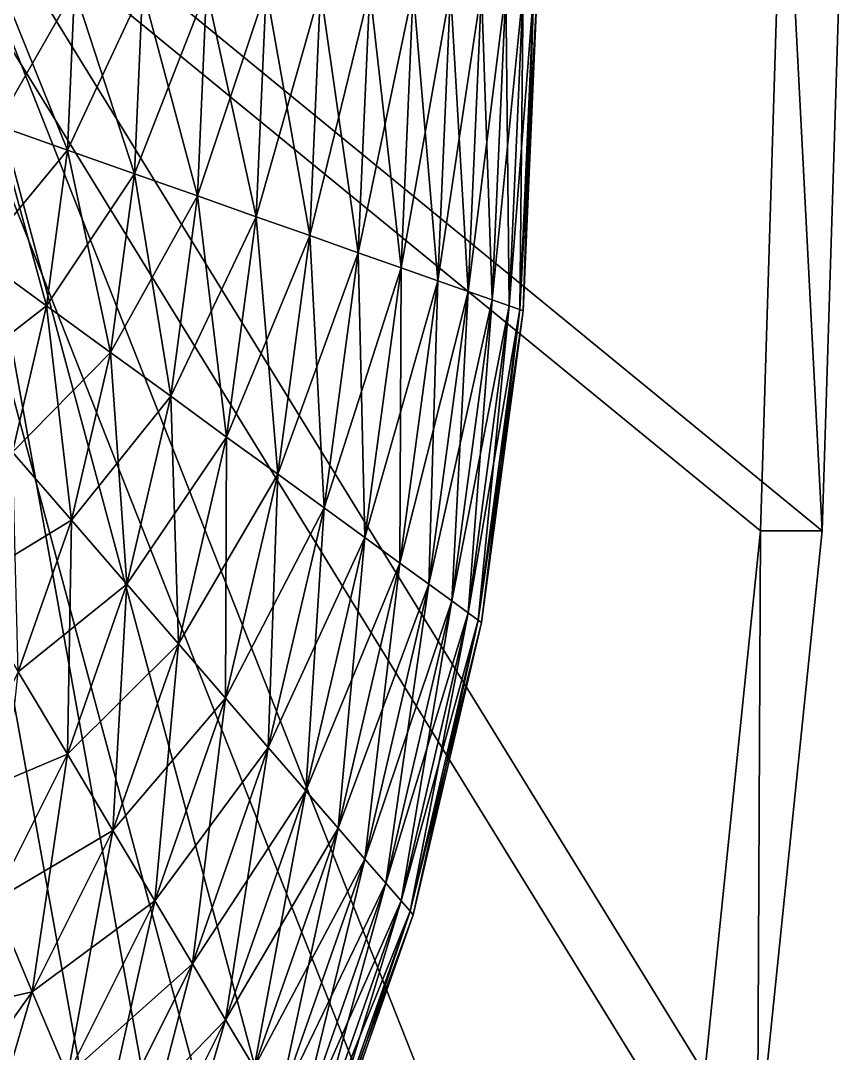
# Model space of a CAD drawing. Header units: metres. Extents: x -1.48 to 1.48, y -3.04 to 2.
# Drawn here: x -0.9807 to -0.7401, y -0.7354 to -0.4341 of the extents above; entities that cross this region are included whole.
import ezdxf

# ---------------------------------------------------------------- set-up
doc = ezdxf.new("R2010")
doc.units = ezdxf.units.M

msp = doc.modelspace()

# ---------------------------------------------------------------- linework, layer by layer
at = {"layer": 'Prism 17'}
for points in [[(-0.78371, -0.76648, -0.07789), (-0.81248, -0.91845, -0.09451), (-1.03093, -0.365, -0.22063)], [(-0.84907, -1.04188, -0.11563), (-1.03093, -0.365, -0.22063), (-0.81248, -0.91845, -0.09451)], [(-0.75813, -0.365, -0.06313), (-0.76488, -0.583, -0.06702), (-1.03093, -0.365, -0.22063)], [(-0.78371, -0.76648, -0.07789), (-1.03093, -0.365, -0.22063), (-0.76488, -0.583, -0.06702)], [(-1.03093, -0.365, -0.22063), (-0.84907, -1.04188, -0.11563), (-0.89134, -1.13976, -0.14003)], [(-1.03093, -1.31, -0.22063), (-1.03093, -0.365, -0.22063), (-0.89134, -1.13976, -0.14003)], [(-1.01293, -0.365, -0.2518), (-0.87334, -1.13976, -0.17121), (-0.83107, -1.04188, -0.14681)], [(-1.01293, -0.365, -0.2518), (-1.01293, -1.31, -0.2518), (-0.87334, -1.13976, -0.17121)], [(-0.76571, -0.76648, -0.10907), (-1.01293, -0.365, -0.2518), (-0.79448, -0.91845, -0.12568)], [(-0.83107, -1.04188, -0.14681), (-0.79448, -0.91845, -0.12568), (-1.01293, -0.365, -0.2518)], [(-0.76571, -0.76648, -0.10907), (-0.74688, -0.583, -0.0982), (-1.01293, -0.365, -0.2518)], [(-0.74013, -0.365, -0.09431), (-1.01293, -0.365, -0.2518), (-0.74688, -0.583, -0.0982)], [(-0.74688, -0.583, -0.0982), (-0.76488, -0.583, -0.06702), (-0.75813, -0.365, -0.06313)], [(-0.74688, -0.583, -0.0982), (-0.75813, -0.365, -0.06313), (-0.74013, -0.365, -0.09431)], [(-0.76571, -0.76648, -0.10907), (-0.78371, -0.76648, -0.07789), (-0.76488, -0.583, -0.06702)], [(-0.76571, -0.76648, -0.10907), (-0.76488, -0.583, -0.06702), (-0.74688, -0.583, -0.0982)]]:
    msp.add_3dface(points, dxfattribs=at)
at = {"layer": 'Sphere'}
for points in [[(-0.98589, -0.425, -0.0363), (-0.96705, -0.47189, -0.04717), (-0.98763, -0.46463, -0.0363)], [(-0.965, -0.425, -0.51483), (-0.98763, -0.46463, -0.5257), (-0.96705, -0.47189, -0.51483)], [(-0.965, -0.425, -0.51483), (-0.98589, -0.425, -0.5257), (-0.98763, -0.46463, -0.5257)], [(-0.98589, -0.425, -0.0363), (-0.965, -0.425, -0.04717), (-0.96705, -0.47189, -0.04717)], [(-0.965, -0.425, -0.04717), (-0.94749, -0.47878, -0.05983), (-0.96705, -0.47189, -0.04717)], [(-0.94513, -0.425, -0.50217), (-0.96705, -0.47189, -0.51483), (-0.94749, -0.47878, -0.50217)], [(-0.94513, -0.425, -0.50217), (-0.965, -0.425, -0.51483), (-0.96705, -0.47189, -0.51483)], [(-0.965, -0.425, -0.04717), (-0.94513, -0.425, -0.05983), (-0.94749, -0.47878, -0.05983)], [(-0.94513, -0.425, -0.05983), (-0.92908, -0.48527, -0.07417), (-0.94749, -0.47878, -0.05983)], [(-0.92645, -0.425, -0.48783), (-0.94749, -0.47878, -0.50217), (-0.92908, -0.48527, -0.48783)], [(-0.92645, -0.425, -0.48783), (-0.94513, -0.425, -0.50217), (-0.94749, -0.47878, -0.50217)], [(-0.94513, -0.425, -0.05983), (-0.92645, -0.425, -0.07417), (-0.92908, -0.48527, -0.07417)], [(-0.92645, -0.425, -0.07417), (-0.91198, -0.49131, -0.09008), (-0.92908, -0.48527, -0.07417)], [(-0.90908, -0.425, -0.47192), (-0.92908, -0.48527, -0.48783), (-0.91198, -0.49131, -0.47192)], [(-0.90908, -0.425, -0.47192), (-0.92645, -0.425, -0.48783), (-0.92908, -0.48527, -0.48783)], [(-0.92645, -0.425, -0.07417), (-0.90908, -0.425, -0.09008), (-0.91198, -0.49131, -0.09008)], [(-0.90908, -0.425, -0.09008), (-0.89631, -0.49683, -0.10745), (-0.91198, -0.49131, -0.09008)], [(-0.89317, -0.425, -0.45455), (-0.91198, -0.49131, -0.47192), (-0.89631, -0.49683, -0.45455)], [(-0.89317, -0.425, -0.45455), (-0.90908, -0.425, -0.47192), (-0.91198, -0.49131, -0.47192)], [(-0.90908, -0.425, -0.09008), (-0.89317, -0.425, -0.10745), (-0.89631, -0.49683, -0.10745)], [(-0.89317, -0.425, -0.10745), (-0.88219, -0.50181, -0.12613), (-0.89631, -0.49683, -0.10745)], [(-0.87883, -0.425, -0.43587), (-0.89631, -0.49683, -0.45455), (-0.88219, -0.50181, -0.43587)], [(-0.87883, -0.425, -0.43587), (-0.89317, -0.425, -0.45455), (-0.89631, -0.49683, -0.45455)], [(-0.89317, -0.425, -0.10745), (-0.87883, -0.425, -0.12613), (-0.88219, -0.50181, -0.12613)], [(-0.87883, -0.425, -0.12613), (-0.86973, -0.50621, -0.146), (-0.88219, -0.50181, -0.12613)], [(-0.86617, -0.425, -0.416), (-0.88219, -0.50181, -0.43587), (-0.86973, -0.50621, -0.416)], [(-0.86617, -0.425, -0.416), (-0.87883, -0.425, -0.43587), (-0.88219, -0.50181, -0.43587)], [(-0.87883, -0.425, -0.12613), (-0.86617, -0.425, -0.146), (-0.86973, -0.50621, -0.146)], [(-0.86617, -0.425, -0.146), (-0.85901, -0.50998, -0.16689), (-0.86973, -0.50621, -0.146)], [(-0.8553, -0.425, -0.39511), (-0.86973, -0.50621, -0.416), (-0.85901, -0.50998, -0.39511)], [(-0.8553, -0.425, -0.39511), (-0.86617, -0.425, -0.416), (-0.86973, -0.50621, -0.416)], [(-0.86617, -0.425, -0.146), (-0.8553, -0.425, -0.16689), (-0.85901, -0.50998, -0.16689)], [(-0.8553, -0.425, -0.16689), (-0.85014, -0.51312, -0.18865), (-0.85901, -0.50998, -0.16689)], [(-0.84628, -0.425, -0.37335), (-0.85901, -0.50998, -0.39511), (-0.85014, -0.51312, -0.37335)], [(-0.84628, -0.425, -0.37335), (-0.8553, -0.425, -0.39511), (-0.85901, -0.50998, -0.39511)], [(-0.8553, -0.425, -0.16689), (-0.84628, -0.425, -0.18865), (-0.85014, -0.51312, -0.18865)], [(-0.84628, -0.425, -0.18865), (-0.84316, -0.51557, -0.21112), (-0.85014, -0.51312, -0.18865)], [(-0.8392, -0.425, -0.35088), (-0.85014, -0.51312, -0.37335), (-0.84316, -0.51557, -0.35088)], [(-0.8392, -0.425, -0.35088), (-0.84628, -0.425, -0.37335), (-0.85014, -0.51312, -0.37335)], [(-0.84628, -0.425, -0.18865), (-0.8392, -0.425, -0.21112), (-0.84316, -0.51557, -0.21112)], [(-0.8392, -0.425, -0.21112), (-0.83814, -0.51735, -0.23411), (-0.84316, -0.51557, -0.21112)], [(-0.8341, -0.425, -0.32788), (-0.84316, -0.51557, -0.35088), (-0.83814, -0.51735, -0.32788)], [(-0.8341, -0.425, -0.32788), (-0.8392, -0.425, -0.35088), (-0.84316, -0.51557, -0.35088)], [(-0.8392, -0.425, -0.21112), (-0.8341, -0.425, -0.23411), (-0.83814, -0.51735, -0.23411)], [(-0.8341, -0.425, -0.23411), (-0.83511, -0.51841, -0.25747), (-0.83814, -0.51735, -0.23411)], [(-0.83103, -0.425, -0.30453), (-0.83814, -0.51735, -0.32788), (-0.83511, -0.51841, -0.30453)], [(-0.83103, -0.425, -0.30453), (-0.8341, -0.425, -0.32788), (-0.83814, -0.51735, -0.32788)], [(-0.8341, -0.425, -0.23411), (-0.83103, -0.425, -0.25747), (-0.83511, -0.51841, -0.25747)], [(-0.83103, -0.425, -0.25747), (-0.8341, -0.51877, -0.281), (-0.83511, -0.51841, -0.25747)], [(-0.83, -0.425, -0.281), (-0.83511, -0.51841, -0.30453), (-0.8341, -0.51877, -0.281)], [(-0.83, -0.425, -0.281), (-0.83103, -0.425, -0.30453), (-0.83511, -0.51841, -0.30453)], [(-0.83103, -0.425, -0.25747), (-0.83, -0.425, -0.281), (-0.8341, -0.51877, -0.281)], [(-0.98763, -0.46463, -0.0363), (-0.97314, -0.51735, -0.04717), (-0.99277, -0.50305, -0.0363)], [(-0.96705, -0.47189, -0.51483), (-0.98763, -0.46463, -0.5257), (-0.99277, -0.50305, -0.5257)], [(-0.98763, -0.46463, -0.0363), (-0.96705, -0.47189, -0.04717), (-0.97314, -0.51735, -0.04717)], [(-0.96705, -0.47189, -0.51483), (-0.99277, -0.50305, -0.5257), (-0.97314, -0.51735, -0.51483)], [(-0.96705, -0.47189, -0.04717), (-0.95447, -0.53093, -0.05983), (-0.97314, -0.51735, -0.04717)], [(-0.94749, -0.47878, -0.50217), (-0.96705, -0.47189, -0.51483), (-0.97314, -0.51735, -0.51483)], [(-0.96705, -0.47189, -0.04717), (-0.94749, -0.47878, -0.05983), (-0.95447, -0.53093, -0.05983)], [(-0.94749, -0.47878, -0.50217), (-0.97314, -0.51735, -0.51483), (-0.95447, -0.53093, -0.50217)], [(-0.94749, -0.47878, -0.05983), (-0.93691, -0.54372, -0.07417), (-0.95447, -0.53093, -0.05983)], [(-0.92908, -0.48527, -0.48783), (-0.94749, -0.47878, -0.50217), (-0.95447, -0.53093, -0.50217)], [(-0.94749, -0.47878, -0.05983), (-0.92908, -0.48527, -0.07417), (-0.93691, -0.54372, -0.07417)], [(-0.92908, -0.48527, -0.48783), (-0.95447, -0.53093, -0.50217), (-0.93691, -0.54372, -0.48783)], [(-0.92908, -0.48527, -0.07417), (-0.92059, -0.5556, -0.09008), (-0.93691, -0.54372, -0.07417)], [(-0.91198, -0.49131, -0.47192), (-0.92908, -0.48527, -0.48783), (-0.93691, -0.54372, -0.48783)], [(-0.92908, -0.48527, -0.07417), (-0.91198, -0.49131, -0.09008), (-0.92059, -0.5556, -0.09008)], [(-0.91198, -0.49131, -0.47192), (-0.93691, -0.54372, -0.48783), (-0.92059, -0.5556, -0.47192)], [(-0.91198, -0.49131, -0.09008), (-0.90564, -0.56648, -0.10745), (-0.92059, -0.5556, -0.09008)], [(-0.89631, -0.49683, -0.45455), (-0.91198, -0.49131, -0.47192), (-0.92059, -0.5556, -0.47192)], [(-0.91198, -0.49131, -0.09008), (-0.89631, -0.49683, -0.10745), (-0.90564, -0.56648, -0.10745)], [(-0.89631, -0.49683, -0.45455), (-0.92059, -0.5556, -0.47192), (-0.90564, -0.56648, -0.45455)], [(-0.89631, -0.49683, -0.10745), (-0.89217, -0.57629, -0.12613), (-0.90564, -0.56648, -0.10745)], [(-0.88219, -0.50181, -0.43587), (-0.89631, -0.49683, -0.45455), (-0.90564, -0.56648, -0.45455)], [(-0.89631, -0.49683, -0.10745), (-0.88219, -0.50181, -0.12613), (-0.89217, -0.57629, -0.12613)], [(-0.97314, -0.51735, -0.51483), (-0.99277, -0.50305, -0.5257), (-1.00118, -0.53911, -0.5257)], [(-0.99277, -0.50305, -0.0363), (-0.97314, -0.51735, -0.04717), (-0.98309, -0.56, -0.04717)], [(-0.88219, -0.50181, -0.43587), (-0.90564, -0.56648, -0.45455), (-0.89217, -0.57629, -0.43587)], [(-0.88219, -0.50181, -0.12613), (-0.88027, -0.58495, -0.146), (-0.89217, -0.57629, -0.12613)], [(-0.86973, -0.50621, -0.416), (-0.88219, -0.50181, -0.43587), (-0.89217, -0.57629, -0.43587)], [(-0.88219, -0.50181, -0.12613), (-0.86973, -0.50621, -0.146), (-0.88027, -0.58495, -0.146)], [(-0.86973, -0.50621, -0.416), (-0.89217, -0.57629, -0.43587), (-0.88027, -0.58495, -0.416)], [(-0.86973, -0.50621, -0.146), (-0.87005, -0.59239, -0.16689), (-0.88027, -0.58495, -0.146)], [(-0.85901, -0.50998, -0.39511), (-0.86973, -0.50621, -0.416), (-0.88027, -0.58495, -0.416)], [(-0.86973, -0.50621, -0.146), (-0.85901, -0.50998, -0.16689), (-0.87005, -0.59239, -0.16689)], [(-0.85901, -0.50998, -0.39511), (-0.88027, -0.58495, -0.416), (-0.87005, -0.59239, -0.39511)], [(-0.85901, -0.50998, -0.16689), (-0.86158, -0.59855, -0.18865), (-0.87005, -0.59239, -0.16689)], [(-0.85014, -0.51312, -0.37335), (-0.85901, -0.50998, -0.39511), (-0.87005, -0.59239, -0.39511)], [(-0.85901, -0.50998, -0.16689), (-0.85014, -0.51312, -0.18865), (-0.86158, -0.59855, -0.18865)], [(-0.85014, -0.51312, -0.37335), (-0.87005, -0.59239, -0.39511), (-0.86158, -0.59855, -0.37335)], [(-0.85014, -0.51312, -0.18865), (-0.85493, -0.6034, -0.21112), (-0.86158, -0.59855, -0.18865)], [(-0.84316, -0.51557, -0.35088), (-0.85014, -0.51312, -0.37335), (-0.86158, -0.59855, -0.37335)], [(-0.85014, -0.51312, -0.18865), (-0.84316, -0.51557, -0.21112), (-0.85493, -0.6034, -0.21112)], [(-0.97314, -0.51735, -0.51483), (-1.00118, -0.53911, -0.5257), (-0.98309, -0.56, -0.51483)], [(-0.97314, -0.51735, -0.04717), (-0.96588, -0.57987, -0.05983), (-0.98309, -0.56, -0.04717)], [(-0.95447, -0.53093, -0.50217), (-0.97314, -0.51735, -0.51483), (-0.98309, -0.56, -0.51483)], [(-0.97314, -0.51735, -0.04717), (-0.95447, -0.53093, -0.05983), (-0.96588, -0.57987, -0.05983)], [(-0.84316, -0.51557, -0.35088), (-0.86158, -0.59855, -0.37335), (-0.85493, -0.6034, -0.35088)], [(-0.84316, -0.51557, -0.21112), (-0.85014, -0.60689, -0.23411), (-0.85493, -0.6034, -0.21112)], [(-0.83814, -0.51735, -0.32788), (-0.84316, -0.51557, -0.35088), (-0.85493, -0.6034, -0.35088)], [(-0.83814, -0.51735, -0.32788), (-0.85493, -0.6034, -0.35088), (-0.85014, -0.60689, -0.32788)], [(-0.84316, -0.51557, -0.21112), (-0.83814, -0.51735, -0.23411), (-0.85014, -0.60689, -0.23411)], [(-0.83814, -0.51735, -0.23411), (-0.84725, -0.60899, -0.25747), (-0.85014, -0.60689, -0.23411)], [(-0.83511, -0.51841, -0.30453), (-0.83814, -0.51735, -0.32788), (-0.85014, -0.60689, -0.32788)], [(-0.83814, -0.51735, -0.23411), (-0.83511, -0.51841, -0.25747), (-0.84725, -0.60899, -0.25747)], [(-0.83511, -0.51841, -0.30453), (-0.85014, -0.60689, -0.32788), (-0.84725, -0.60899, -0.30453)], [(-0.83511, -0.51841, -0.25747), (-0.84628, -0.60969, -0.281), (-0.84725, -0.60899, -0.25747)], [(-0.8341, -0.51877, -0.281), (-0.83511, -0.51841, -0.30453), (-0.84725, -0.60899, -0.30453)], [(-0.8341, -0.51877, -0.281), (-0.84725, -0.60899, -0.30453), (-0.84628, -0.60969, -0.281)], [(-0.83511, -0.51841, -0.25747), (-0.8341, -0.51877, -0.281), (-0.84628, -0.60969, -0.281)], [(-0.95447, -0.53093, -0.50217), (-0.98309, -0.56, -0.51483), (-0.96588, -0.57987, -0.50217)], [(-0.95447, -0.53093, -0.05983), (-0.9497, -0.59855, -0.07417), (-0.96588, -0.57987, -0.05983)], [(-0.93691, -0.54372, -0.48783), (-0.95447, -0.53093, -0.50217), (-0.96588, -0.57987, -0.50217)], [(-0.95447, -0.53093, -0.05983), (-0.93691, -0.54372, -0.07417), (-0.9497, -0.59855, -0.07417)], [(-0.93691, -0.54372, -0.48783), (-0.96588, -0.57987, -0.50217), (-0.9497, -0.59855, -0.48783)], [(-0.93691, -0.54372, -0.07417), (-0.93466, -0.61592, -0.09008), (-0.9497, -0.59855, -0.07417)], [(-0.92059, -0.5556, -0.47192), (-0.93691, -0.54372, -0.48783), (-0.9497, -0.59855, -0.48783)], [(-0.93691, -0.54372, -0.07417), (-0.92059, -0.5556, -0.09008), (-0.93466, -0.61592, -0.09008)], [(-0.92059, -0.5556, -0.47192), (-0.9497, -0.59855, -0.48783), (-0.93466, -0.61592, -0.47192)], [(-0.92059, -0.5556, -0.09008), (-0.92088, -0.63183, -0.10745), (-0.93466, -0.61592, -0.09008)], [(-0.90564, -0.56648, -0.45455), (-0.92059, -0.5556, -0.47192), (-0.93466, -0.61592, -0.47192)], [(-0.92059, -0.5556, -0.09008), (-0.90564, -0.56648, -0.10745), (-0.92088, -0.63183, -0.10745)], [(-0.96588, -0.57987, -0.50217), (-0.98309, -0.56, -0.51483), (-0.99658, -0.59855, -0.51483)], [(-0.98309, -0.56, -0.04717), (-0.96588, -0.57987, -0.05983), (-0.98137, -0.62409, -0.05983)], [(-0.90564, -0.56648, -0.45455), (-0.93466, -0.61592, -0.47192), (-0.92088, -0.63183, -0.45455)], [(-0.90564, -0.56648, -0.10745), (-0.90846, -0.64617, -0.12613), (-0.92088, -0.63183, -0.10745)], [(-0.89217, -0.57629, -0.43587), (-0.90564, -0.56648, -0.45455), (-0.92088, -0.63183, -0.45455)], [(-0.90564, -0.56648, -0.10745), (-0.89217, -0.57629, -0.12613), (-0.90846, -0.64617, -0.12613)], [(-0.89217, -0.57629, -0.43587), (-0.92088, -0.63183, -0.45455), (-0.90846, -0.64617, -0.43587)], [(-0.89217, -0.57629, -0.12613), (-0.8975, -0.65883, -0.146), (-0.90846, -0.64617, -0.12613)], [(-0.88027, -0.58495, -0.416), (-0.89217, -0.57629, -0.43587), (-0.90846, -0.64617, -0.43587)], [(-0.89217, -0.57629, -0.12613), (-0.88027, -0.58495, -0.146), (-0.8975, -0.65883, -0.146)], [(-0.96588, -0.57987, -0.50217), (-0.99658, -0.59855, -0.51483), (-0.98137, -0.62409, -0.50217)], [(-0.96588, -0.57987, -0.05983), (-0.96705, -0.64812, -0.07417), (-0.98137, -0.62409, -0.05983)], [(-0.9497, -0.59855, -0.48783), (-0.96588, -0.57987, -0.50217), (-0.98137, -0.62409, -0.50217)], [(-0.96588, -0.57987, -0.05983), (-0.9497, -0.59855, -0.07417), (-0.96705, -0.64812, -0.07417)], [(-0.88027, -0.58495, -0.416), (-0.90846, -0.64617, -0.43587), (-0.8975, -0.65883, -0.416)], [(-0.88027, -0.58495, -0.146), (-0.88808, -0.6697, -0.16689), (-0.8975, -0.65883, -0.146)], [(-0.87005, -0.59239, -0.39511), (-0.88027, -0.58495, -0.416), (-0.8975, -0.65883, -0.416)], [(-0.88027, -0.58495, -0.146), (-0.87005, -0.59239, -0.16689), (-0.88808, -0.6697, -0.16689)], [(-0.87005, -0.59239, -0.39511), (-0.8975, -0.65883, -0.416), (-0.88808, -0.6697, -0.39511)], [(-0.87005, -0.59239, -0.16689), (-0.88027, -0.67872, -0.18865), (-0.88808, -0.6697, -0.16689)], [(-0.86158, -0.59855, -0.37335), (-0.87005, -0.59239, -0.39511), (-0.88808, -0.6697, -0.39511)], [(-0.87005, -0.59239, -0.16689), (-0.86158, -0.59855, -0.18865), (-0.88027, -0.67872, -0.18865)], [(-0.9497, -0.59855, -0.48783), (-0.98137, -0.62409, -0.50217), (-0.96705, -0.64812, -0.48783)], [(-0.9497, -0.59855, -0.07417), (-0.95375, -0.67044, -0.09008), (-0.96705, -0.64812, -0.07417)], [(-0.93466, -0.61592, -0.47192), (-0.9497, -0.59855, -0.48783), (-0.96705, -0.64812, -0.48783)], [(-0.9497, -0.59855, -0.07417), (-0.93466, -0.61592, -0.09008), (-0.95375, -0.67044, -0.09008)], [(-0.86158, -0.59855, -0.37335), (-0.88808, -0.6697, -0.39511), (-0.88027, -0.67872, -0.37335)], [(-0.86158, -0.59855, -0.18865), (-0.87414, -0.6858, -0.21112), (-0.88027, -0.67872, -0.18865)], [(-0.85493, -0.6034, -0.35088), (-0.86158, -0.59855, -0.37335), (-0.88027, -0.67872, -0.37335)], [(-0.86158, -0.59855, -0.18865), (-0.85493, -0.6034, -0.21112), (-0.87414, -0.6858, -0.21112)], [(-0.85493, -0.6034, -0.35088), (-0.88027, -0.67872, -0.37335), (-0.87414, -0.6858, -0.35088)], [(-0.85493, -0.6034, -0.21112), (-0.86973, -0.6909, -0.23411), (-0.87414, -0.6858, -0.21112)], [(-0.85014, -0.60689, -0.32788), (-0.85493, -0.6034, -0.35088), (-0.87414, -0.6858, -0.35088)], [(-0.85493, -0.6034, -0.21112), (-0.85014, -0.60689, -0.23411), (-0.86973, -0.6909, -0.23411)], [(-0.85014, -0.60689, -0.32788), (-0.87414, -0.6858, -0.35088), (-0.86973, -0.6909, -0.32788)], [(-0.85014, -0.60689, -0.23411), (-0.86706, -0.69397, -0.25747), (-0.86973, -0.6909, -0.23411)], [(-0.84725, -0.60899, -0.30453), (-0.85014, -0.60689, -0.32788), (-0.86973, -0.6909, -0.32788)], [(-0.85014, -0.60689, -0.23411), (-0.84725, -0.60899, -0.25747), (-0.86706, -0.69397, -0.25747)], [(-0.84725, -0.60899, -0.30453), (-0.86973, -0.6909, -0.32788), (-0.86706, -0.69397, -0.30453)], [(-0.84725, -0.60899, -0.25747), (-0.86617, -0.695, -0.281), (-0.86706, -0.69397, -0.25747)], [(-0.84628, -0.60969, -0.281), (-0.84725, -0.60899, -0.30453), (-0.86706, -0.69397, -0.30453)], [(-0.84628, -0.60969, -0.281), (-0.86706, -0.69397, -0.30453), (-0.86617, -0.695, -0.281)], [(-0.84725, -0.60899, -0.25747), (-0.84628, -0.60969, -0.281), (-0.86617, -0.695, -0.281)], [(-0.93466, -0.61592, -0.47192), (-0.96705, -0.64812, -0.48783), (-0.95375, -0.67044, -0.47192)], [(-0.93466, -0.61592, -0.09008), (-0.94156, -0.6909, -0.10745), (-0.95375, -0.67044, -0.09008)], [(-0.92088, -0.63183, -0.45455), (-0.93466, -0.61592, -0.47192), (-0.95375, -0.67044, -0.47192)], [(-0.93466, -0.61592, -0.09008), (-0.92088, -0.63183, -0.10745), (-0.94156, -0.6909, -0.10745)], [(-0.96705, -0.64812, -0.48783), (-0.98137, -0.62409, -0.50217), (-1.00045, -0.66227, -0.50217)], [(-0.98137, -0.62409, -0.05983), (-0.96705, -0.64812, -0.07417), (-0.98844, -0.6909, -0.07417)], [(-0.92088, -0.63183, -0.45455), (-0.95375, -0.67044, -0.47192), (-0.94156, -0.6909, -0.45455)], [(-0.92088, -0.63183, -0.10745), (-0.93057, -0.70933, -0.12613), (-0.94156, -0.6909, -0.10745)], [(-0.90846, -0.64617, -0.43587), (-0.92088, -0.63183, -0.45455), (-0.94156, -0.6909, -0.45455)], [(-0.92088, -0.63183, -0.10745), (-0.90846, -0.64617, -0.12613), (-0.93057, -0.70933, -0.12613)], [(-0.90846, -0.64617, -0.43587), (-0.94156, -0.6909, -0.45455), (-0.93057, -0.70933, -0.43587)], [(-0.90846, -0.64617, -0.12613), (-0.92088, -0.7256, -0.146), (-0.93057, -0.70933, -0.12613)], [(-0.8975, -0.65883, -0.416), (-0.90846, -0.64617, -0.43587), (-0.93057, -0.70933, -0.43587)], [(-0.90846, -0.64617, -0.12613), (-0.8975, -0.65883, -0.146), (-0.92088, -0.7256, -0.146)], [(-0.96705, -0.64812, -0.48783), (-1.00045, -0.66227, -0.50217), (-0.98844, -0.6909, -0.48783)], [(-0.96705, -0.64812, -0.07417), (-0.97728, -0.7175, -0.09008), (-0.98844, -0.6909, -0.07417)], [(-0.95375, -0.67044, -0.47192), (-0.96705, -0.64812, -0.48783), (-0.98844, -0.6909, -0.48783)], [(-0.96705, -0.64812, -0.07417), (-0.95375, -0.67044, -0.09008), (-0.97728, -0.7175, -0.09008)], [(-0.8975, -0.65883, -0.416), (-0.93057, -0.70933, -0.43587), (-0.92088, -0.7256, -0.416)], [(-0.8975, -0.65883, -0.146), (-0.91255, -0.73958, -0.16689), (-0.92088, -0.7256, -0.146)], [(-0.88808, -0.6697, -0.39511), (-0.8975, -0.65883, -0.416), (-0.92088, -0.7256, -0.416)], [(-0.8975, -0.65883, -0.146), (-0.88808, -0.6697, -0.16689), (-0.91255, -0.73958, -0.16689)], [(-0.95375, -0.67044, -0.47192), (-0.98844, -0.6909, -0.48783), (-0.97728, -0.7175, -0.47192)], [(-0.95375, -0.67044, -0.09008), (-0.96705, -0.74189, -0.10745), (-0.97728, -0.7175, -0.09008)], [(-0.94156, -0.6909, -0.45455), (-0.95375, -0.67044, -0.47192), (-0.97728, -0.7175, -0.47192)], [(-0.95375, -0.67044, -0.09008), (-0.94156, -0.6909, -0.10745), (-0.96705, -0.74189, -0.10745)], [(-0.88808, -0.6697, -0.39511), (-0.92088, -0.7256, -0.416), (-0.91255, -0.73958, -0.39511)], [(-0.88808, -0.6697, -0.16689), (-0.90564, -0.75117, -0.18865), (-0.91255, -0.73958, -0.16689)], [(-0.88027, -0.67872, -0.37335), (-0.88808, -0.6697, -0.39511), (-0.91255, -0.73958, -0.39511)], [(-0.88808, -0.6697, -0.16689), (-0.88027, -0.67872, -0.18865), (-0.90564, -0.75117, -0.18865)], [(-0.88027, -0.67872, -0.37335), (-0.91255, -0.73958, -0.39511), (-0.90564, -0.75117, -0.37335)], [(-0.88027, -0.67872, -0.18865), (-0.90022, -0.76028, -0.21112), (-0.90564, -0.75117, -0.18865)], [(-0.87414, -0.6858, -0.35088), (-0.88027, -0.67872, -0.37335), (-0.90564, -0.75117, -0.37335)], [(-0.88027, -0.67872, -0.18865), (-0.87414, -0.6858, -0.21112), (-0.90022, -0.76028, -0.21112)], [(-0.87414, -0.6858, -0.35088), (-0.90564, -0.75117, -0.37335), (-0.90022, -0.76028, -0.35088)], [(-0.87414, -0.6858, -0.21112), (-0.89631, -0.76683, -0.23411), (-0.90022, -0.76028, -0.21112)], [(-0.86973, -0.6909, -0.32788), (-0.87414, -0.6858, -0.35088), (-0.90022, -0.76028, -0.35088)], [(-0.87414, -0.6858, -0.21112), (-0.86973, -0.6909, -0.23411), (-0.89631, -0.76683, -0.23411)], [(-0.97728, -0.7175, -0.47192), (-0.98844, -0.6909, -0.48783), (-1.01322, -0.7256, -0.48783)], [(-0.98844, -0.6909, -0.07417), (-0.97728, -0.7175, -0.09008), (-1.00454, -0.75568, -0.09008)], [(-0.94156, -0.6909, -0.45455), (-0.97728, -0.7175, -0.47192), (-0.96705, -0.74189, -0.45455)], [(-0.94156, -0.6909, -0.10745), (-0.95783, -0.76385, -0.12613), (-0.96705, -0.74189, -0.10745)], [(-0.93057, -0.70933, -0.43587), (-0.94156, -0.6909, -0.45455), (-0.96705, -0.74189, -0.45455)], [(-0.94156, -0.6909, -0.10745), (-0.93057, -0.70933, -0.12613), (-0.95783, -0.76385, -0.12613)], [(-0.86973, -0.6909, -0.32788), (-0.90022, -0.76028, -0.35088), (-0.89631, -0.76683, -0.32788)], [(-0.86973, -0.6909, -0.23411), (-0.89395, -0.77078, -0.25747), (-0.89631, -0.76683, -0.23411)], [(-0.86706, -0.69397, -0.30453), (-0.86973, -0.6909, -0.32788), (-0.89631, -0.76683, -0.32788)], [(-0.86973, -0.6909, -0.23411), (-0.86706, -0.69397, -0.25747), (-0.89395, -0.77078, -0.25747)], [(-0.86706, -0.69397, -0.30453), (-0.89631, -0.76683, -0.32788), (-0.89395, -0.77078, -0.30453)], [(-0.86706, -0.69397, -0.25747), (-0.89317, -0.77211, -0.281), (-0.89395, -0.77078, -0.25747)], [(-0.86617, -0.695, -0.281), (-0.86706, -0.69397, -0.30453), (-0.89395, -0.77078, -0.30453)], [(-0.86617, -0.695, -0.281), (-0.89395, -0.77078, -0.30453), (-0.89317, -0.77211, -0.281)], [(-0.86706, -0.69397, -0.25747), (-0.86617, -0.695, -0.281), (-0.89317, -0.77211, -0.281)], [(-0.93057, -0.70933, -0.43587), (-0.96705, -0.74189, -0.45455), (-0.95783, -0.76385, -0.43587)], [(-0.93057, -0.70933, -0.12613), (-0.9497, -0.78324, -0.146), (-0.95783, -0.76385, -0.12613)], [(-0.92088, -0.7256, -0.416), (-0.93057, -0.70933, -0.43587), (-0.95783, -0.76385, -0.43587)], [(-0.93057, -0.70933, -0.12613), (-0.92088, -0.7256, -0.146), (-0.9497, -0.78324, -0.146)], [(-0.97728, -0.7175, -0.47192), (-1.01322, -0.7256, -0.48783), (-1.00454, -0.75568, -0.47192)], [(-0.97728, -0.7175, -0.09008), (-0.99658, -0.78324, -0.10745), (-1.00454, -0.75568, -0.09008)], [(-0.96705, -0.74189, -0.45455), (-0.97728, -0.7175, -0.47192), (-1.00454, -0.75568, -0.47192)], [(-0.97728, -0.7175, -0.09008), (-0.96705, -0.74189, -0.10745), (-0.99658, -0.78324, -0.10745)], [(-0.92088, -0.7256, -0.416), (-0.95783, -0.76385, -0.43587), (-0.9497, -0.78324, -0.416)], [(-0.92088, -0.7256, -0.146), (-0.94271, -0.79991, -0.16689), (-0.9497, -0.78324, -0.146)], [(-0.91255, -0.73958, -0.39511), (-0.92088, -0.7256, -0.416), (-0.9497, -0.78324, -0.416)], [(-0.92088, -0.7256, -0.146), (-0.91255, -0.73958, -0.16689), (-0.94271, -0.79991, -0.16689)]]:
    msp.add_3dface(points, dxfattribs=at)

doc.saveas('drawing.dxf')
